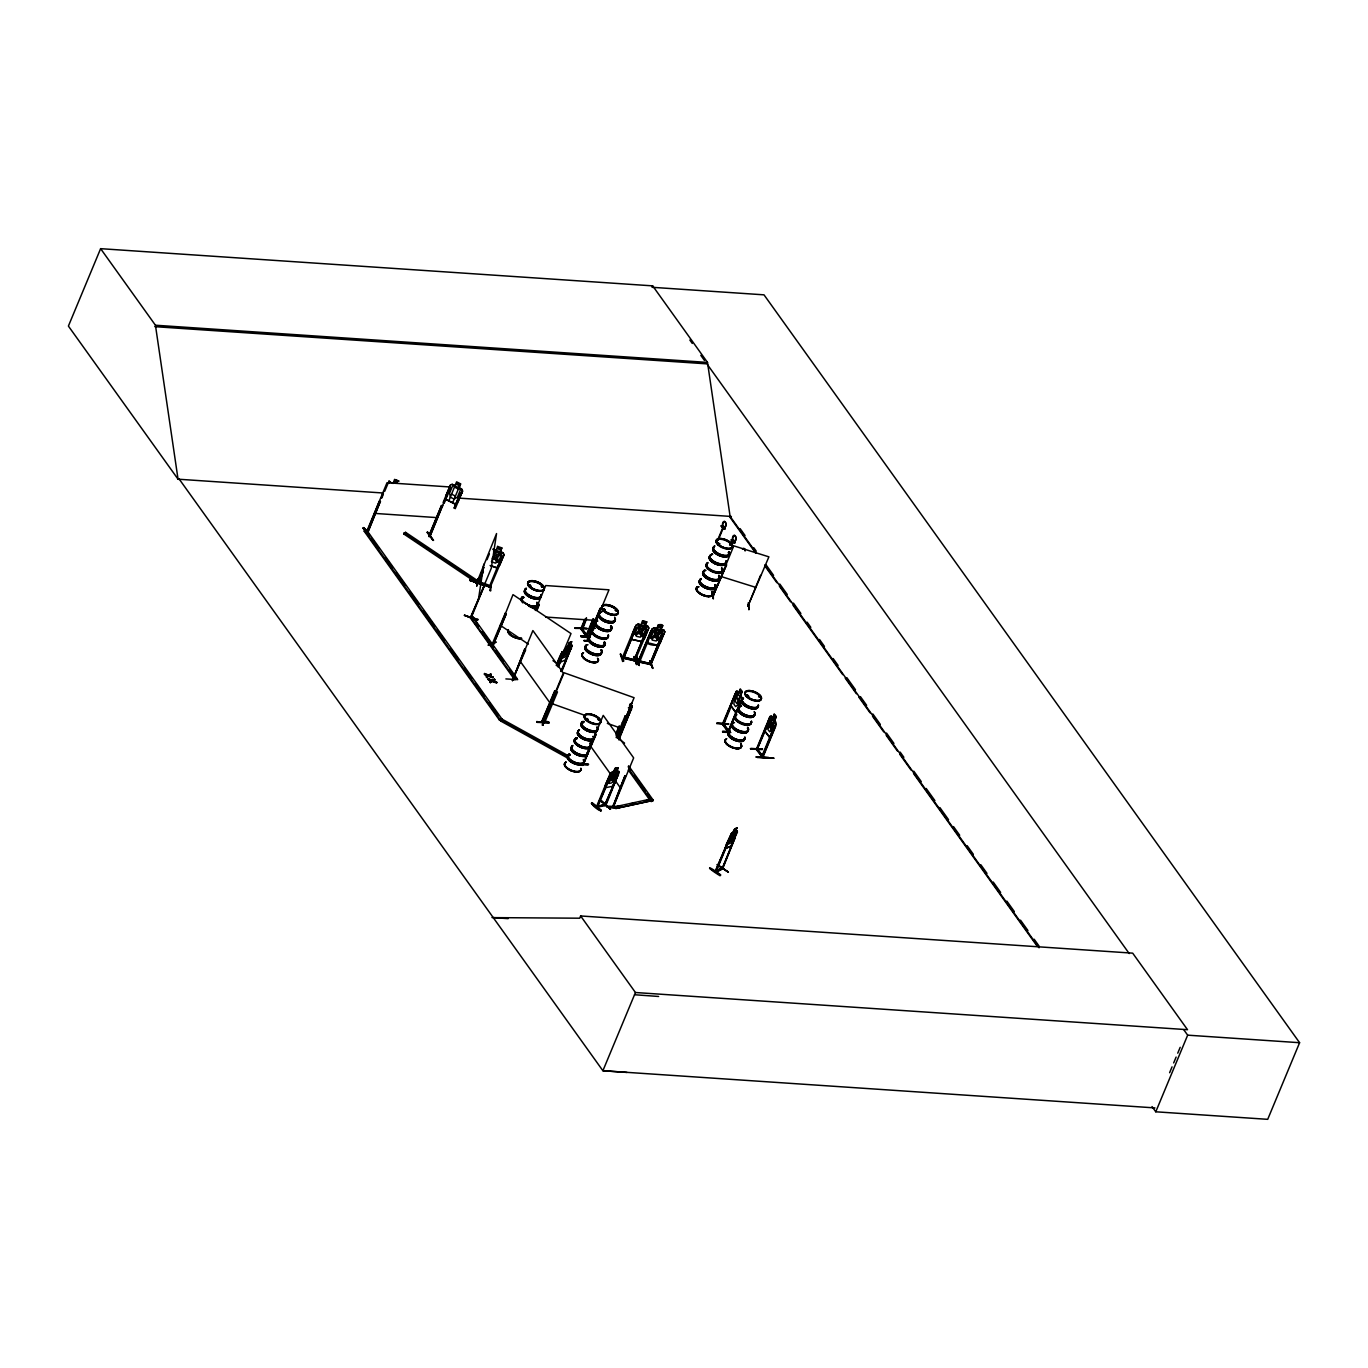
<?xml version="1.0" encoding="UTF-8"?>
<svg xmlns="http://www.w3.org/2000/svg" width="1368" height="1368" viewBox="0 0 1368 1368"><rect width="100%" height="100%" fill="white"/><g stroke="black" fill="none" stroke-linecap="round" stroke-linejoin="round"><path stroke-width="1.5" d="M562.983 655.426L562.949 657.905L565.223 656.896L567.686 653.34L570.627 646.294L569.926 645.576M728.426 841.542L728.392 844.022L730.666 843.013L736.069 832.428L735.368 831.71M524.714 649.167L512.47 680.58L524.714 649.167L525.654 649.903L512.555 679.93M555.169 691.678L542.395 722.372L541.779 721.534L554.639 690.943L555.579 691.695L554.639 690.943M542.344 720.56C544.207 721.5 542.344 720.32 541.882 721.671L555.049 690.977M589.728 747.783L582.802 765.396L583.298 763.618M613.086 805.307C611.068 808.967 614.146 803.956 613.086 805.923M723.535 723.928L722.851 723.073L723.997 723.877M728.067 730.238L728.665 732.085L728.631 730.341M593.626 619.413L586.444 636.65L580.75 628.835L584.854 619.259M582.358 628.545L581.229 627.655L581.195 629.468M586.581 618.097C582.99 630.494 578.066 635.727 585.265 619.294M586.393 634.889L587.436 635.624L582.187 628.87M586.53 636.052L594.037 619.43M646.534 621.995L644.995 625.843L646.585 627.57L643.661 634.598L640.275 637.163L636.325 636.291L635.453 632.803L638.377 625.774L641.028 624.971L642.481 620.969L646.722 621.893L645.183 625.757L647.902 626.27L648.877 628.015L644.653 638.138L641.643 641.575L631.674 639.386L631.896 635.265L636.103 625.159L638.018 624.099L640.942 624.817M631.828 639.284L632.05 635.282M647.594 643.182L647.816 639.061L652.143 629.041L653.938 627.912L656.845 628.613L658.401 624.766C668.542 623.38 656.23 630.682 663.822 630.067L664.78 631.811L660.573 641.934L657.563 645.371C634.359 638.087 658.333 650.929 660.573 641.934M458.4 501.184L455.39 504.279L445.848 499.474L446.207 495.028L450.534 485.041M446.344 495.079L446.002 499.388L455.39 504.057M601.441 800.827L610.402 809.206L601.39 800.776M610.402 809.206L601.27 801.255L610.538 809.035M477.825 619.345L464.419 615.326L477.517 620.303L477.825 619.328M481.262 584.581L469.788 580.1L483.109 584.512M515.018 678.733L514.607 679.691L517.326 678.887L515.018 678.733L470.763 617.566L491.283 568.233L496.55 533.554L476.406 583.64L475.996 582.819M513.376 677.964L470.284 617.789L484.067 586.427L471.43 617.19M476.56 583.555L476.32 582.289M471.789 615.891L471.892 616.062M543.096 724.732L542.224 725.091L543.848 718.816M544.036 718.166L542.942 725.348L543.78 718.679M543.848 721.09C546.071 723.108 544.344 721.398 545.182 721.911M625.142 715.909L626.305 716.541L625.142 715.909L616.13 737.557M614.95 782.393L612.454 786.326L605.255 787.746L605.768 784.086M605.374 787.609L605.665 784.12L611.513 772.458C613.428 770.047 621.089 772.646 618.558 771.176L616.506 771.689L617.977 767.824M757.188 757.496C807.223 759.958 726.169 755.478 768.559 757.513M477.62 579.314L476.782 585.966L477.774 579.468M476.782 585.966L477.962 578.818M489.299 585.966C458.844 576.236 496.994 585.76 489.197 587.111L501.868 556.16L503.014 556.81L501.868 556.16M478.441 583.315L479.193 582.221M478.526 598.876L483.793 564.197M489.915 590.634L491.163 583.503L490.65 590.908L490.24 590.087M496.037 550.227L493.113 549.115M497.61 546.448L501.936 547.918L500.346 551.766L503.133 552.757L504.108 554.621L490.103 587.471L490.89 586.154M537.025 721.398C535.281 723.501 546.584 719.927 548.876 722.201M548.688 722.749L537.077 722.372M607.187 806.744C619.636 810.249 626.527 806.368 607.358 806.214L607.409 807.291M722.834 732.154L730.717 732.598M580.904 636.376L588.804 636.77M581.075 635.761L588.975 636.342L581.058 635.71L581.109 636.787L589.027 637.3M601.8 649.8L602.005 650.091M748.501 602.758L748.894 609.803L748.381 602.809M717.362 864.473L728.34 872.134L717.465 864.832M492.583 642.823L494.053 643.507L493.027 642.789M381.313 498.072L383.228 492.907L382.168 497.747M382.202 496.618L382.954 493.369M388.991 481.143L390.119 481.793L388.991 481.143L384.63 491.437M775.947 724.373L769.551 737.386L764.798 731.23L769.945 716.558L771.278 716.045L775.913 722.253L776.152 724.407L762.438 757.359L762.215 755.358M769.688 737.198L765.02 731.179L765.738 726.664M559.922 662.351L560.624 659.068M731.076 706.025L732.068 701.476L730.922 706.025L735.471 712.181L737.677 709.325L735.471 712.181M737.489 831.898L730.974 846.091L725.262 848.622L725.946 845.099L731.487 833.317L737.284 830.889L722.133 869.227M398.875 481.023L394.582 479.416L393.095 483.434L390.085 482.1L388.153 482.938M464.453 615.292L477.535 620.217L464.487 615.224M722.868 527.552L717.02 541.523M722.321 868.099L723.193 867.791L721.996 867.705M756.162 552.757L730.102 516.386L707.495 362.417L652.673 285.861L100.616 248.668L68.4 326.08L178.131 479.296L179.413 479.381M626.989 1072.444L602.895 1070.734L179.345 479.279L178.045 479.193L155.439 325.225L100.616 248.668M363.785 527.518C375.413 546.653 366.692 526.988 363.016 528.031M364.623 530.322L499.748 719.004L502.056 719.158L499.354 719.961L364.23 531.28L364.623 530.322L366.932 530.476L502.056 719.158L568.968 756.145M366.385 531.998L366.932 530.476M366.504 531.998L387.024 482.733L450.294 486.991L429.911 536.273L428.714 536.205L441.471 505.544L442.548 505.613L429.928 536.615C431.604 533.007 426.936 537.025 429.894 536.581M367.359 531.246L379.261 501.355L380.338 501.423L367.889 532.391L368.368 531.246L367.034 530.801M367.684 532.374L380.338 501.423M474.508 581.434L403.765 533.947L404.176 532.99L405.612 532.34L478.116 581.024L476.68 581.674L404.176 532.99M405.612 532.34L403.765 533.947M427.124 532.426L433.553 540.446L427.791 532.391M441.471 505.544L428.8 536.461L430.356 535.452M443.112 502.569L450.414 484.922L452.261 484.221L455.116 485.811L452.517 486.102L449.593 493.147L450.363 497.183L454.159 499.098L457.442 497.114L460.366 490.069L458.861 487.777M444.224 503.133L450.773 487.641L449.491 487.247L450.773 487.641M448.789 500.944L456.604 481.844L460.674 483.896L459.101 487.675M432.904 540.394L427.449 531.844M452.586 502.86L460.486 483.964M454.108 508.144L460.486 492.822L461.751 493.215L460.486 492.822M454.261 507.973L460.64 492.651M458.212 501.15L462.555 491.112L461.734 489.009L458.913 487.658M455.219 508.708L462.606 491.061M469.72 580.511L483.126 584.495M483.81 567.327L477.517 582.99L483.776 567.549M487.008 559.666L489.385 553.92M478.578 583.298L483.4 571.585M497.627 546.379L496.139 550.398L493.455 550.894M471.738 616.54L471.276 617.652M470.797 616.831L472.986 616.985L478.749 626.527M501.731 547.987L500.158 551.834L501.782 553.852L498.858 560.897L495.438 563.154L491.42 561.718M488.923 586.992L489.436 585.641M504.108 554.553L499.884 564.762L496.841 567.976L490.12 565.497M488.769 644.892L495.404 641.763M492.241 644.037L505.254 613.257L506.228 613.907L493.335 644.738L492.121 643.969L495.934 642.208L488.051 645.097M557.511 665.977L571.003 633.572L513 594.635L493.027 644.636L493.694 643.558M493.232 644.67L506.228 613.907M484.546 673.535L487.966 675.98L484.699 674.766L484.546 673.535L488.632 675.074L490.838 673.996L491.026 675.262L489.282 676.117L493.181 677.263L489.282 676.117M493.181 677.263L489.146 675.741L486.649 677.485L486.461 676.202L488.222 675.347M486.649 677.485L489.146 675.741M484.272 674.168L488.632 675.074M488.239 678.699L491.659 681.161L488.41 679.947L488.239 678.699L492.326 680.255L494.532 679.161L494.72 680.443L492.993 681.281L496.875 682.444L492.993 681.281M488.359 675.724L490.838 673.996M652.673 285.861L652.074 287.297L764.011 294.838L1299.6 1042.707L1267.708 1119.332L1155.772 1111.791L1152.044 1106.575M496.875 682.444L492.856 680.905L490.342 682.649L490.154 681.384L491.933 680.512M490.342 682.649L492.856 680.905M487.983 679.349L492.326 680.255M492.07 680.888L494.532 679.161M535.367 610.453L545.729 585.555L608.999 589.813L588.616 639.095M535.709 610.35C537.402 602.399 541.215 602.638 536.786 610.419M536.581 610.145L539.043 604.246M499.354 719.961L499.748 719.004M567.515 757.975L500.602 720.987L502.056 719.158M505.869 678.921L517.737 679.622M556.28 665.429C563.188 645.781 566.198 648.603 557.255 666.096M556.537 665.31L562.265 651.544M558.298 664.66L564.813 649.013L567.617 646.5L569.191 642.738C574.526 639.779 568.045 646.243 572.046 645.764L561.29 671.568M557.87 666.832L564.249 651.51M558.965 664.369L564.539 650.963M558.554 666.541L565.907 648.381L567.737 646.585M587.163 628.51L575.347 627.741M570.046 645.662L571.636 641.643M560.914 671.312L571.14 648.039L561.957 671.278M567.72 655.802L565.531 659.957L572.046 645.764M580.801 628.767L581.263 627.638M541.882 721.671L542.822 722.338L563.325 673.073L532.887 630.562L512.487 680.529M586.171 618.062L581.845 629.673M543.387 721.227L542.822 722.27M543.558 722.287L556.314 691.37L557.46 692.02L544.567 722.68L543.421 722.253L564.061 672.748L634.085 697.697L617.293 738.207M548.859 722.15L548.91 723.227M600.193 608.367L587.505 639.284L600.193 608.367L601.253 608.435L588.821 639.403L585.829 635.248L588.462 637.847M586.342 634.718L585.88 636L593.114 618.695M588.069 641.267L584.068 640.805M586.41 635.983L593.524 618.712M586.975 635.607L586.393 636.667M620.781 654.041L623.637 661.018L622.645 661.496L620.303 653.938L623.603 661.018M636.171 627.416L623.569 658.401L636.171 627.416L634.991 627.16L622.183 658.042L622.936 657.016L634.017 659.769L622.833 656.691M623.483 658.333L624.013 656.982M582.648 763.908L588.616 764.284L582.238 764.695L582.751 763.498M585.213 757.598L588.496 749.715M595.576 734.684L582.871 765.413L595.986 734.719L595.046 733.966L595.986 734.719M633.863 656.999L637.026 664.66L634.598 657.085M636.308 664.489L634.188 656.435M636.137 625.244L638.052 624.184L647.936 626.356L648.706 628.032L634.889 660.898L635.59 659.769L633.846 660.659L646.5 629.69L647.748 630.203L646.5 629.69M646.585 629.947L633.965 660.659M622.645 656.931L622.098 657.786L634.906 660.59L635.59 659.769M637.095 657.324L639.249 665.275M650.911 630.973L652.16 631.486L650.911 630.973L638.018 661.582L650.792 664.318M653.972 628.134L652.023 628.955L638.104 661.838L638.856 660.829L649.937 663.566L639.865 661.018M639.454 661.907L639.916 660.778M638.565 660.727L640.002 661.035L639.54 662.163L652.074 631.229M639.284 665.464L636.12 657.803L639.284 665.464L637.078 657.324M615.908 733.693L619.088 726.032M616.284 733.932L619.482 726.271M616.096 735.522L619.294 727.861M662.642 625.706L660.898 629.639L662.505 631.366L659.581 638.411L656.195 640.959L652.228 640.087L651.373 636.599L654.297 629.571L656.948 628.784L658.418 624.851L662.659 625.774M649.783 660.795L652.929 668.456L650.501 660.898M618.695 738.036L631.264 708.966L618.883 739.934M592.036 802.64C589.693 803.803 600.603 812.524 601.321 810.42L591.968 802.708L601.304 810.437M627.878 716.746L631.931 705.803M662.488 633.743L649.766 664.455L662.403 633.487L663.668 634L662.403 633.487M619.088 738.275L632.273 706.692M663.583 633.743L650.775 664.66L664.78 631.811M605.426 804.572L606.4 804.333L596.362 807.017L609.957 774.031L611.616 772.544M597.337 806.231L596.585 807.308L605.836 805.513L618.268 774.562L604.571 805.393L619.071 772.185L605.135 805.666M596.824 807.308L610.282 776.477L609.444 776.631M597.064 806.829L609.957 776.203M597.645 807.137L611.496 773.724L613.548 772.168L615.07 768.286L618.233 767.773L615.121 768.389L613.651 772.253L611.599 772.663M618.131 767.687L614.489 779.589L611.701 782.906L608.828 783.471L608.555 780.769M724.801 528.476C718.217 521.67 729.537 530.664 723.125 528.869L721.534 525.74M718.285 540.001L723.364 527.74M723.125 528.869L721.364 525.722L723.279 525.996L721.175 526.201M624.971 775.759L612.727 807.12L624.971 775.759L625.484 776.477M625.381 775.776L613.206 807.24L633.658 757.889L603.22 715.379L590.463 746.022L611.154 774.921M614.01 807L649.971 799.186L651.749 800.69L615.805 808.505L614.01 807L620.285 805.786M615.805 808.505L651.749 800.69M735.214 542.617L733.231 542.497L731.299 539.83L733.265 539.95L735.214 542.617L733.111 542.805L731.521 539.676L733.402 542.497M733.265 539.95L731.162 540.155M760.557 575.295L747.869 606.263L768.901 556.844L733.778 545.866L713.292 595.439L713.822 594.362M713.292 595.439L726.63 564.676L713.344 595.131M580.63 915.961L635.453 992.518L1187.51 1029.694L1132.687 953.154L580.63 915.961L579.707 918.202L493.249 917.62M712.831 591.609L713.292 598.688L713.378 591.147M645.388 800.947L649.971 799.186M628.562 765.772L653.117 800.041L652.707 800.998L650.399 800.844L650.809 799.887L628.716 769.038M748.912 605.015L747.869 606.229M731.384 705.837L723.484 725.074L722.372 724.185L736.275 691.37C743.423 691.609 743.046 704.982 737.489 709.205M728.665 732.085L722.903 724.27L736.309 691.507M735.762 694.328L735.249 693.61L723.073 725.057L722.954 723.21M722.817 732.222L722.766 731.145L728.699 731.624M740.327 695.269L742.14 691.473L737.814 704.879L735.625 706.589L733.881 704.144L734.188 699.817L737.13 692.789L738.583 692.841L740.276 688.856L742.14 691.473M740.789 700.724L728.152 731.452M735.214 714.13L728.204 732.136L741.815 699.151L741.576 697.013M728.563 732.085L734.941 716.764M736.531 712.933L741.319 701.442L740.379 700.69M635.453 992.518L602.895 1070.734L1154.951 1107.909M750.331 748.638L762.54 748.98L750.878 748.467M757.821 749.151L756.726 748.245L756.265 749.527L769.945 716.558M768.44 723.381L756.829 750.194L769.483 718.816L756.726 749.459L762.882 757.359L775.536 726.647L774.579 725.912L761.702 756.555L762.797 757.274M756.692 750.091L756.795 748.416M775.998 716.729L771.997 730.102L769.722 731.812L767.841 729.366L768.081 725.023L771.005 717.995L772.544 718.046L774.22 714.062L776.255 716.695L774.681 720.457M762.335 756.658L771.791 733.59M722.509 867.483C723.039 870.304 711.343 873.639 716.182 870.407M714.985 871.792L731.487 833.317M728.101 841.474L715.259 872.151L731.35 834.514L734.753 828.94L737.061 827.777L735.505 831.539M728.768 841.166L716.045 871.929L714.934 871.741M734.753 828.94L733.18 832.702M715.481 872.117L722.612 868.885L734.992 837.986L721.859 869.227M1169.606 1072.717L1172.051 1066.852M1173.676 1062.936L1176.121 1057.071M1177.745 1053.172L1180.191 1047.307M1155.772 1111.791L1187.663 1035.166L1183.936 1029.967M529.211 585.299L530.374 585.35M530.716 586.393L529.416 585.966L530.391 585.418M542.309 586.855L541.249 586.513L542.292 587.214M541.523 586.718L542.651 587.111L542.292 586.188M604.93 610.333L603.151 609.837L603.938 609.068M604.229 610.316L605.015 609.598M615.395 610.35L616.472 611.137M616.387 610.795L615.326 610.367M586.718 719.842L585.88 718.422L587.949 719.277M586.94 719.671C588.018 718.576 588.753 720.235 586.359 719.294M597.953 719.568L598.774 719.961M598.859 720.115L598.688 720.235M719.807 543.951L717.345 543.558L718.816 543.062M730.409 544.481L730.238 544.977M730.102 544.703L730.974 544.96L729.76 544.686M746.176 695.611L747.441 695.064M747.851 695.389L746.586 695.44L748.262 696.466M746.312 695.508L748.706 696.346M748.484 696.586L748.587 695.97M758.966 696.654L759.821 697.013M759.257 696.774L758.59 696.74M622.406 722.868L625.826 720.919L627.946 716.712M733.163 841.918L730.974 846.091L725.262 848.622M709.616 868.304L720.782 875.041C706.658 864.114 705.392 866.85 720.132 875.794M614.762 782.308L612.454 786.326M625.689 717.978L630.391 706.658M591.284 803.341L601.031 810.985L591.694 803.221M769.568 737.198L771.945 734.548M363.529 528.031L369.377 536.119M575.073 628.374L587.214 628.528M586.667 628.681L574.765 627.929M641.575 641.336L644.499 638.001M716.712 723.621L728.528 724.373M750.639 748.963L762.267 749.613M499.765 564.608L496.806 567.737L490.873 565.634M722.201 868.423L715.327 870.698L716.473 870.698M722.048 867.739L722.697 867.449M488.564 645.337L495.917 642.002M500.602 720.987L501.663 720.115M491.779 560.145L495.524 557.409C494.891 563.65 500.431 564.505 496.721 556.913C504.536 553.749 500.295 550.928 496.139 555.699C496.669 549.389 491.557 550.004 494.942 556.263L491.967 558.349M529.519 585.624L530.852 585.914M530.921 586.427L530.408 586.444M603.1 609.307L604.28 609.034M605.22 609.701L604.058 609.188M719.739 543.9L718.696 543.831M729.623 544.276L730.358 544.823M585.966 718.764L587.265 718.491M598.397 719.38L599.184 720.337M634.957 660.864L622.474 658.145M638.736 660.487L639.643 660.676M650.364 663.377L651.288 663.275M630.049 704.127L632.084 702.964M630.032 704.469L631.332 703.733L629.502 705.734M628.357 707.82L632.016 705.649L632.187 706.777M622.474 722.731L625.826 720.833M631.657 709.205L630.648 709.308M477.295 582.597L490.428 587.282L477.535 582.956M486.187 676.852L487.966 675.98M489.556 675.467L491.283 674.629M489.898 682.016L491.659 681.161M493.249 680.648L494.994 679.811M596.722 805.855L597.765 805.718M762.78 756.128L762.745 755.478M736.189 691.49L737.403 691.011M476.269 582.631L477.723 581.981L414.059 539.231M569.31 642.806L571.756 641.729M566.027 647.303L571.841 644.773L571.944 645.85M571.516 648.295L570.473 648.329M565.531 659.855L559.82 662.505L560.538 659.12M734.787 829.025L737.061 828.016M735.368 838.242L734.325 838.293M721.825 868.167L715.738 871.023M388.136 483.007L390.085 482.1M769.996 716.695L771.244 716.216M718.234 542.976L718.149 544.036M746.996 695.594L747.783 695.423M748.467 696.415L746.706 696.209M543.421 721.979L544.738 722.441M748.211 605.084L748.45 606.144M618.592 774.818L617.43 774.716M605.785 804.025L605.032 804.264M604.895 804.589L597.953 806.299M605.22 804.863L597.046 806.179M604.673 805.273L605.374 805.171M630.751 803.768L634.923 802.965M368.146 531.263L367.325 531.212M588.599 639.386L587.624 639.284M730.067 544.413L730.957 544.652M530.083 585.128L530.356 586.051M615.532 610.265L616.335 610.487M776.255 716.695L774.117 714.284M775.536 726.647L774.579 725.912M762.489 755.7L757.274 749.459M756.829 757.137L768.577 757.65M725.211 528.664L723.245 528.544L721.312 525.876M379.466 501.629L380.526 501.697M441.676 505.835L442.736 505.904M538.171 604.451L539.249 604.519M600.381 608.64L601.458 608.709M585.829 635.248L588.804 638.48M588.24 638.223L589.095 638.309M728.306 730.478L723.398 724.253M722.492 731.777L730.495 732.308M536.752 722.048L548.705 722.817M582.118 764.096L588.377 764.712L582.392 764.353M607.084 806.846L617.053 807.496M607.409 807.171L619.02 807.633M155.439 325.225L707.495 362.417M154.84 326.661L706.897 363.854L1129.216 953.564M178.045 479.193L383.485 493.027M457.904 498.037L731.401 516.471M374.251 513.376L437.538 517.651M364.23 531.28L366.538 531.434M545.627 617.053L596.243 620.456M586.615 635.077L581.776 628.852M580.784 636.342L588.804 636.907M650.809 799.887L653.117 800.041M491.967 917.535L508.144 918.629M1187.663 1035.166L1299.6 1042.707M634.53 994.741L658.624 996.468M634.324 659.205L635.368 659.479M747.27 695.457L748.142 695.56M642.515 621.055L646.722 621.893M653.955 627.98L663.839 630.152M636.24 627.69L634.991 627.16M631.674 639.386L641.643 641.575M650.911 664.643L638.377 661.941M543.968 720.833L545.199 721.329M530.51 586.701L529.159 585.607M721.021 576.509L756.145 587.488M469.771 580.152L482.921 584.94M544.173 720.885L545.08 721.21M493.13 549.252L503.031 552.86M551.304 703.409L585.316 715.515M607.324 723.364L621.329 728.34M597.149 806.829L596.26 807.034M394.668 479.604L398.669 481.16M488.872 676.373L492.907 677.912M492.583 681.555L496.618 683.077M604.263 610.367L603.168 609.376M723.809 724.288L729.024 730.888M452.227 484.443L461.563 489.146L462.401 491.095M454.552 487.128L458.331 489.043M451.611 494.173L455.407 496.088M500.996 720.03L567.908 757.017M427.312 532.357L433.058 540.24M586.017 635.162L589.488 639.95M632.084 702.724L630.528 706.504M618.233 738.549L624.56 743.098M504.997 613.36L505.989 614.027M562.009 651.647L563 652.314M500.243 625.279L528.373 644.157M552.98 660.676L558.247 664.215M717.174 864.901L728.357 872.203M589.078 637.967L587.299 639.01L589.283 638.24M649.937 660.727L652.382 668.217M603.852 610.128L603.562 609.222M649.561 800.143L651.356 801.648M614.42 806.043L616.216 807.548M762.78 756.196L757.684 749.476M581.451 628.955L586.872 636.667M762.369 757.274L756.333 749.527M728.152 732.051L722.475 724.322M362.947 528.082L367.564 534.478M689.848 340.034L692.276 343.436M700.809 355.338L704.469 360.451M740.088 528.595L745.047 535.521M753.734 547.662L756.213 551.116M766.131 564.984L773.587 575.381M779.794 584.033L787.233 594.43M793.44 603.1L800.879 613.497M807.086 622.149L810.814 627.348M819.5 639.472L824.459 646.414M833.146 658.538L838.105 665.464M846.792 677.605L855.479 689.729M860.438 696.654L866.645 705.324M872.852 713.976L880.291 724.373M886.498 733.043L893.937 743.44M900.144 752.092L903.872 757.291M913.79 771.159L921.228 781.556M926.204 788.481L934.891 800.605M939.85 807.53L948.537 819.671M953.496 826.597L959.703 835.267M967.142 845.663L973.349 854.316M980.788 864.713L986.995 873.382M993.202 882.035L1000.641 892.432M1006.848 901.102L1014.286 911.498M1020.494 920.151L1027.949 930.548M1034.14 939.217L1039.116 946.143M764.849 564.899L1039.047 947.785M729.674 516.796L755.769 553.219M765.704 567.104L776.887 582.717M779.367 586.171L790.55 601.783M793.03 605.255L842.722 674.646M845.202 678.118L856.385 693.73M858.865 697.201L870.048 712.813M872.528 716.285L883.711 731.897M886.207 735.368L897.374 750.981M899.87 754.435L911.037 770.047M913.533 773.519L1036.516 945.254M734.633 694.91L740.276 702.759M731.179 705.974L735.488 711.993M628.168 766.73L630.614 770.15M634.307 775.297L645.354 790.721M647.799 794.141L652.707 800.998M628.305 769.996L650.399 800.844M614.813 780.034L620.901 788.532M520.131 661.206L550.569 703.716M472.986 616.985L517.326 678.887M482.442 631.691L493.523 647.167M495.986 650.604L503.373 660.932M509.529 669.516L515.685 678.118M371.498 538.359L378.936 548.739M385.126 557.392L392.565 567.788M396.275 572.987L404.962 585.094M409.921 592.019L418.591 604.143M423.55 611.068L434.716 626.647M437.196 630.101L444.634 640.481M450.824 649.15L458.263 659.53M464.47 668.183L471.909 678.579M475.619 683.761L484.306 695.885M489.265 702.81L497.935 714.917M663.702 630.186L664.626 631.828M737.078 830.94L737.266 831.898M713.19 593.336L713.292 598.688M751.63 721.996A8.704 3.984 22.6 0 1 740.772 722.236A8.704 3.984 22.6 0 1 736.719 714.558M754.606 713.805A8.858 4.07 22.6 0 1 744.722 715.703A8.858 4.07 22.6 0 1 739.541 707.393M754.777 713.361A8.858 4.07 22.6 0 1 744.893 715.276A8.858 4.07 22.6 0 1 739.729 706.965M758.129 705.341A8.858 4.07 22.6 0 1 748.228 707.239A8.858 4.07 22.6 0 1 743.063 698.945M758.299 704.913A8.858 4.07 22.6 0 1 748.416 706.811A8.858 4.07 22.6 0 1 743.234 698.501M736.446 715.105A8.755 4.019 22.6 0 0 741.559 723.313A8.755 4.019 22.6 0 0 751.323 721.432A8.704 3.984 22.6 0 1 741.559 723.279A8.704 3.984 22.6 0 1 736.48 715.105M751.459 721.073A8.755 4.019 22.6 0 1 741.695 722.954A8.755 4.019 22.6 0 1 736.582 714.746M740.806 743.696A8.704 3.984 22.6 0 1 732.821 747.236A8.704 3.984 22.6 0 1 726.682 738.652M751.203 721.706A8.755 4.019 22.6 0 1 741.439 723.569A8.755 4.019 22.6 0 1 736.326 715.361M747.407 728.169A8.858 4.07 22.6 0 1 744.158 732.718A8.858 4.07 22.6 0 1 733.145 728.033A8.858 4.07 22.6 0 1 734.479 722.663M744.568 737.899A8.858 4.07 22.6 0 1 734.684 739.797A8.858 4.07 22.6 0 1 729.503 731.504M744.756 737.472A8.858 4.07 22.6 0 1 734.855 739.37A8.858 4.07 22.6 0 1 729.691 731.059M747.595 727.725A8.858 4.07 22.6 0 1 739.455 731.333A8.858 4.07 22.6 0 1 733.214 722.612M740.772 743.901A8.755 4.019 22.6 0 1 732.735 747.475A8.755 4.019 22.6 0 1 726.562 738.84M740.618 744.175A8.721 4.001 22.6 0 1 733.693 748.074A8.755 4.019 22.6 0 1 725.467 739.814A8.721 4.001 22.6 0 0 733.693 748.074A8.755 4.019 22.6 0 0 740.652 744.192A8.704 3.984 22.6 0 1 733.693 748.074A8.704 3.984 22.6 0 1 725.519 739.831M750.981 722.133A8.704 3.984 22.6 0 1 742.328 724.424A8.704 3.984 22.6 0 1 735.214 716.524M590.224 742.927A8.721 4.001 22.6 0 1 582.221 746.466A8.721 4.001 22.6 0 1 576.082 737.882M577.313 737.968A8.721 4.001 22.6 0 0 575.996 743.269A8.721 4.001 22.6 0 0 586.838 747.869A8.738 4.001 22.6 0 0 590.001 743.491A8.721 4.001 22.6 0 1 586.838 747.869A8.738 4.001 22.6 0 1 575.945 743.371A8.738 4.001 22.6 0 1 577.262 738.053M596.824 727.383A8.858 4.07 22.6 0 1 593.575 731.948A8.858 4.07 22.6 0 1 582.563 727.246A8.858 4.07 22.6 0 1 583.897 721.876M596.995 726.938A8.858 4.07 22.6 0 1 593.746 731.504A8.858 4.07 22.6 0 1 582.734 726.818A8.858 4.07 22.6 0 1 584.068 721.432M593.986 737.13A8.858 4.07 22.6 0 1 584.102 739.028A8.858 4.07 22.6 0 1 578.921 730.717M594.157 736.685A8.858 4.07 22.6 0 1 584.273 738.583A8.858 4.07 22.6 0 1 579.109 730.273M579.416 729.862A8.721 4.001 22.6 0 0 584.512 738.036A8.738 4.001 22.6 0 0 594.259 736.172A8.721 4.001 22.6 0 1 584.512 738.036A8.738 4.001 22.6 0 1 579.399 729.845M590.172 743.132A8.755 4.019 22.6 0 1 582.135 746.689A8.755 4.019 22.6 0 1 575.962 738.07M583.264 759.941A8.858 4.07 22.6 0 1 580.015 764.49A8.858 4.07 22.6 0 1 569.002 759.804A8.858 4.07 22.6 0 1 570.336 754.435M580.87 768.286A8.721 4.001 22.6 0 1 571.14 770.167A8.721 4.001 22.6 0 1 566.044 761.976M590.583 745.03A8.755 4.019 22.6 0 1 579.775 746.432A8.755 4.019 22.6 0 1 577.125 738.327M583.452 759.496A8.858 4.07 22.6 0 1 575.312 763.105A8.858 4.07 22.6 0 1 569.071 754.384M587.471 752.776A8.858 4.07 22.6 0 1 577.587 754.674A8.858 4.07 22.6 0 1 572.405 746.364M587.641 752.332A8.858 4.07 22.6 0 1 577.758 754.23A8.858 4.07 22.6 0 1 572.594 745.919M580.819 768.491A8.755 4.019 22.6 0 1 571.054 770.355A8.755 4.019 22.6 0 1 565.942 762.147M610.795 626.544A8.858 4.07 22.6 0 1 603.75 630.511A8.858 4.07 22.6 0 1 595.422 622.115M596.414 621.431A8.858 4.07 22.6 0 1 597.85 621.038M608.384 634.906A8.721 4.001 22.6 0 1 599.714 637.18A8.721 4.001 22.6 0 1 592.601 629.28M593.558 628.596A8.721 4.001 22.6 0 1 594.995 628.22M608.332 635.094A8.755 4.019 22.6 0 1 597.542 636.496A8.755 4.019 22.6 0 1 594.892 628.374M615.241 618.421A8.721 4.001 22.6 0 1 606.571 620.713A8.721 4.001 22.6 0 1 599.458 612.796A8.738 4.001 22.6 0 0 607.649 621.055A8.738 4.001 22.6 0 0 614.591 617.156M611.137 628.305A8.721 4.001 22.6 0 1 602.467 630.58A8.721 4.001 22.6 0 1 595.354 622.679A8.738 4.001 22.6 0 0 603.544 630.939A8.738 4.001 22.6 0 0 610.487 627.023M610.966 626.116A8.858 4.07 22.6 0 1 602.843 629.725A8.858 4.07 22.6 0 1 596.585 620.986M596.893 620.576A8.721 4.001 22.6 0 0 603.049 629.16A8.738 4.001 22.6 0 0 611.068 625.621A8.721 4.001 22.6 0 1 603.049 629.16A8.738 4.001 22.6 0 1 596.893 620.559M614.984 619.379A8.858 4.07 22.6 0 1 605.101 621.277A8.858 4.07 22.6 0 1 599.919 612.967M615.173 618.934A8.858 4.07 22.6 0 1 605.289 620.85A8.858 4.07 22.6 0 1 600.107 612.539M608.213 635.351A8.738 4.001 22.6 0 1 598.466 637.231A8.721 4.001 22.6 0 1 593.353 629.092A8.738 4.001 22.6 0 0 598.466 637.231A8.721 4.001 22.6 0 0 608.179 635.402M607.99 637.3A8.721 4.001 22.6 0 1 597.098 637.539A8.721 4.001 22.6 0 1 593.045 629.844M598.346 659A8.721 4.001 22.6 0 1 588.616 660.864A8.721 4.001 22.6 0 1 583.538 652.69M608.076 635.727A8.755 4.019 22.6 0 1 598.312 637.608A8.755 4.019 22.6 0 1 593.199 629.4M600.945 650.21A8.858 4.07 22.6 0 1 597.679 654.776A8.858 4.07 22.6 0 1 586.667 650.091A8.858 4.07 22.6 0 1 588.001 644.704M601.441 651.938A8.858 4.07 22.6 0 1 591.54 653.836A8.858 4.07 22.6 0 1 586.376 645.525M604.28 642.191A8.858 4.07 22.6 0 1 596.14 645.799A8.858 4.07 22.6 0 1 589.899 637.061M604.451 641.763A8.858 4.07 22.6 0 1 596.328 645.371A8.858 4.07 22.6 0 1 590.07 636.633M586.855 644.653A8.738 4.001 22.6 0 0 593.028 653.271A8.738 4.001 22.6 0 0 601.048 649.714A8.721 4.001 22.6 0 1 594.088 653.613A8.721 4.001 22.6 0 1 585.897 645.354M598.295 659.205A8.755 4.019 22.6 0 1 588.531 661.086A8.755 4.019 22.6 0 1 583.418 652.878M742.465 549.184A3.112 1.676 -86.5 0 1 745.115 550.996M742.721 549.201A3.112 1.676 -86.5 0 1 745.269 550.244M722.663 568.814A8.704 3.984 22.6 0 1 712.95 570.695A8.704 3.984 22.6 0 1 707.872 562.522M725.946 561.308A8.858 4.07 22.6 0 1 715.019 562.727A8.858 4.07 22.6 0 1 712.335 554.519M714.712 546.02A8.738 4.001 22.6 0 0 719.807 554.211A8.738 4.001 22.6 0 0 729.554 552.347A8.721 4.001 22.6 0 1 719.807 554.211A8.721 4.001 22.6 0 1 714.729 546.02M725.775 561.752A8.858 4.07 22.6 0 1 715.874 563.65A8.858 4.07 22.6 0 1 710.71 555.34M728.614 552.005A8.858 4.07 22.6 0 1 720.474 555.613A8.858 4.07 22.6 0 1 714.233 546.875M728.785 551.561A8.858 4.07 22.6 0 1 720.662 555.169A8.858 4.07 22.6 0 1 714.404 546.448M707.683 563A8.704 3.984 22.6 0 0 713.822 571.567A8.704 3.984 22.6 0 0 721.808 568.028A8.755 4.019 22.6 0 1 713.822 571.585A8.704 3.984 22.6 0 1 707.649 563.052A8.755 4.019 22.6 0 0 713.822 571.585A8.704 3.984 22.6 0 0 721.774 568.079M721.483 568.78A8.704 3.984 22.6 0 1 713.497 572.337A8.704 3.984 22.6 0 1 707.359 563.753M721.706 568.387A8.755 4.019 22.6 0 1 713.668 571.944A8.755 4.019 22.6 0 1 707.495 563.325M718.576 576.099A8.858 4.07 22.6 0 1 715.327 580.665A8.858 4.07 22.6 0 1 704.315 575.979A8.858 4.07 22.6 0 1 705.649 570.593M718.764 575.671A8.858 4.07 22.6 0 1 715.498 580.237A8.858 4.07 22.6 0 1 704.486 575.535A8.858 4.07 22.6 0 1 705.82 570.165M700.57 579.998A8.721 4.001 22.6 0 0 706.726 588.599A8.738 4.001 22.6 0 0 714.746 585.042A8.721 4.001 22.6 0 1 706.726 588.599A8.738 4.001 22.6 0 1 700.57 579.998M715.054 584.563A8.858 4.07 22.6 0 1 706.931 588.172A8.858 4.07 22.6 0 1 700.673 579.433M715.909 585.418A8.858 4.07 22.6 0 1 706.025 587.317A8.858 4.07 22.6 0 1 700.861 579.006M711.941 591.831A8.755 4.019 22.6 0 1 703.904 595.405A8.755 4.019 22.6 0 1 697.731 586.769M536.769 602.621A8.858 4.07 22.6 0 1 528.629 606.229M522.952 602.929A8.858 4.07 22.6 0 1 523.824 597.115M536.94 602.176A8.858 4.07 22.6 0 1 528.817 605.785M523.123 602.484A8.858 4.07 22.6 0 1 522.559 597.064M540.959 595.439A8.858 4.07 22.6 0 1 531.075 597.337A8.858 4.07 22.6 0 1 525.893 589.027M541.147 595.012A8.858 4.07 22.6 0 1 531.263 596.91A8.858 4.07 22.6 0 1 526.082 588.599M521.618 638.223A8.721 4.001 22.6 0 1 512.572 635.932A8.721 4.001 22.6 0 1 508.092 630.391M521.567 638.428A8.755 4.019 22.6 0 1 511.564 635.556A8.755 4.019 22.6 0 1 508.434 629.622M770.611 730.597L771.244 731.589L771.757 725.399L774.835 722.714L774.083 721.945L771.672 723.946L771.449 718.337L770.919 724.288L767.773 726.887L768.406 727.879L771.005 725.673L770.611 730.597M566.284 648.706L566.13 651.989L562.658 657.17L566.284 652.587L566.865 655.306L567.156 651.527L570.473 646.534L567.019 650.877L567.173 648.022L566.284 648.706M731.726 834.839L731.572 838.122L728.186 843.321L731.726 838.704L732.308 841.44L732.598 837.644L735.899 832.667L732.461 837.011L732.564 834.121L734.838 832.958L731.914 840.003L729.64 841.012L732.564 833.967L731.726 834.839M635.145 634.393L636.513 634.82L640.327 631.691C639.386 637.984 645.474 637.009 641.524 631.076C649.561 627.006 644.653 625.039 640.959 629.981C641.506 623.928 636.462 625.142 639.779 630.665L635.145 634.393M651.048 638.189L652.433 638.617L656.247 635.487C655.306 641.78 661.377 640.822 657.427 634.872C665.481 630.802 660.573 628.835 656.879 633.794C657.769 627.758 651.92 628.835 655.682 634.461L651.048 638.189M613.685 781.145L612.59 781.692L612.436 778.392L608.298 782.428L612.163 777.708L612.026 773.758L613.001 773.587L613.189 776.699L617.156 772.732L613.445 777.417L613.685 781.145M395.113 480.561L394.582 481.81L397.165 482.784L397.695 481.519L395.113 480.561M457.049 483.075L456.536 484.323L458.964 485.554L459.494 484.306L457.049 483.075M495.609 551.663L492.685 558.691L496.704 560.128L499.628 553.099L495.609 551.663M498.157 547.525L497.627 548.773L500.226 549.697L500.739 548.431L498.157 547.525M567.139 647.851L564.197 654.879L566.472 653.87L569.396 646.842L567.139 647.851M569.362 643.268L568.849 644.533L570.832 642.618L569.362 643.268M640.515 626.236L637.574 633.264L641.541 634.136L644.465 627.108L640.515 626.236M643.046 621.995L642.515 623.244L645.063 623.808L645.593 622.543L643.046 621.995M656.418 630.032L653.494 637.078L657.444 637.933L660.385 630.904L656.418 630.032M658.949 625.792L658.436 627.04L660.983 627.604L661.496 626.356L658.949 625.792M613.018 773.416L610.094 780.461L612.949 779.897L615.891 772.852L613.018 773.416M615.361 768.919L614.848 770.184L617.207 768.559L615.361 768.919M732.838 539.761L734.719 542.583L732.838 539.761M716.986 723.159L728.802 723.911L716.935 723.142M738.053 694.089L735.129 701.134L736.873 703.579L739.814 696.534L738.053 694.089M740.208 690.122L740.806 692.96L740.208 690.122M772.014 719.311L769.09 726.34L770.988 728.785L773.912 721.757L772.014 719.311M774.185 715.344L774.886 718.166L774.185 715.344M734.804 829.384L734.291 830.65L736.275 828.734L734.804 829.384M589.796 640.908L583.862 640.515L589.745 640.925M747.065 696.346A8.704 3.984 22.6 0 0 760.984 699.39A8.704 3.984 22.6 0 0 751.75 690.891A8.755 4.019 22.6 0 0 747.031 696.363A8.755 4.019 22.6 0 0 761.035 699.441A8.755 4.019 22.6 0 0 751.733 690.874A8.704 3.984 22.6 0 0 747.065 696.346M746.774 697.081A8.704 3.984 22.6 0 0 760.693 700.125A8.704 3.984 22.6 0 0 751.459 691.627A8.704 3.984 22.6 0 0 746.774 697.081M746.911 696.637A8.755 4.019 22.6 0 0 760.916 699.698A8.755 4.019 22.6 0 0 751.63 691.148A8.755 4.019 22.6 0 0 746.911 696.637M747.253 715.481A8.721 4.001 22.6 0 0 754.196 711.582A8.738 4.001 22.6 0 1 747.27 715.481A8.738 4.001 22.6 0 1 739.045 707.222A8.721 4.001 22.6 0 0 747.253 715.481M741.456 706.162A8.721 4.001 22.6 0 0 740.037 706.538A8.738 4.001 22.6 0 1 741.456 706.162M747.612 705.785A8.738 4.001 22.6 0 0 758.522 705.546A8.721 4.001 22.6 0 1 747.612 705.785A8.738 4.001 22.6 0 1 743.542 698.073A8.721 4.001 22.6 0 0 747.612 705.785M744.534 716.131A8.721 4.001 22.6 0 0 754.264 714.267A8.738 4.001 22.6 0 1 744.534 716.148A8.738 4.001 22.6 0 1 739.438 707.94A8.721 4.001 22.6 0 0 744.534 716.131M749.117 708.094A8.721 4.001 22.6 0 0 757.786 705.82A8.738 4.001 22.6 0 1 749.117 708.111A8.738 4.001 22.6 0 1 741.986 700.177A8.721 4.001 22.6 0 0 749.117 708.094M738.019 731.777A8.721 4.001 22.6 0 0 747.749 729.913A8.738 4.001 22.6 0 1 738.019 731.794A8.738 4.001 22.6 0 1 732.923 723.587A8.721 4.001 22.6 0 0 738.019 731.777M739.678 730.786A8.738 4.001 22.6 0 0 747.697 727.229A8.721 4.001 22.6 0 1 739.678 730.786A8.738 4.001 22.6 0 1 733.505 722.184A8.721 4.001 22.6 0 0 739.678 730.786M734.496 740.242A8.721 4.001 22.6 0 0 744.243 738.361A8.738 4.001 22.6 0 1 734.496 740.242A8.738 4.001 22.6 0 1 729.4 732.051A8.721 4.001 22.6 0 0 734.496 740.242M735.095 738.823A8.721 4.001 22.6 0 0 744.825 736.959A8.738 4.001 22.6 0 1 735.095 738.823A8.738 4.001 22.6 0 1 729.982 730.632A8.721 4.001 22.6 0 0 735.095 738.823M586.444 719.654A8.721 4.001 22.6 0 0 600.398 722.714A8.721 4.001 22.6 0 0 591.147 714.181A8.721 4.001 22.6 0 0 586.444 719.654M586.137 720.389A8.721 4.001 22.6 0 0 600.09 723.433A8.721 4.001 22.6 0 0 590.839 714.917A8.721 4.001 22.6 0 0 586.137 720.389M586.291 719.961A8.755 4.019 22.6 0 0 600.296 723.039A8.755 4.019 22.6 0 0 591.01 714.472A8.755 4.019 22.6 0 0 586.291 719.961M586.41 730.529A8.721 4.001 22.6 0 0 597.166 729.127A8.738 4.001 22.6 0 1 586.393 730.529A8.738 4.001 22.6 0 1 583.76 722.441A8.721 4.001 22.6 0 0 586.41 730.529M586.41 719.688A8.738 4.001 22.6 0 0 600.398 722.766A8.738 4.001 22.6 0 0 591.113 714.216A8.738 4.001 22.6 0 0 586.41 719.688M588.018 729.589A8.738 4.001 22.6 0 0 597.782 727.725A8.721 4.001 22.6 0 1 588.018 729.589A8.738 4.001 22.6 0 1 582.922 721.398A8.721 4.001 22.6 0 0 588.018 729.589M586.051 740.208A8.721 4.001 22.6 0 0 592.977 736.326A8.738 4.001 22.6 0 1 586.051 740.225A8.738 4.001 22.6 0 1 577.843 731.948A8.721 4.001 22.6 0 0 586.051 740.208M572.85 763.087A8.721 4.001 22.6 0 0 583.606 761.685A8.738 4.001 22.6 0 1 572.85 763.087A8.738 4.001 22.6 0 1 570.199 754.999A8.721 4.001 22.6 0 0 572.85 763.087M579.604 746.842A8.721 4.001 22.6 0 0 590.377 745.44A8.704 3.984 22.6 0 1 579.622 746.808A8.721 4.001 22.6 0 1 576.971 738.754A8.704 3.984 22.6 0 0 579.622 746.808M577.399 755.102A8.721 4.001 22.6 0 0 587.129 753.238A8.738 4.001 22.6 0 1 577.399 755.102A8.738 4.001 22.6 0 1 572.303 746.911A8.721 4.001 22.6 0 0 577.399 755.102M577.997 753.683A8.738 4.001 22.6 0 0 587.744 751.819A8.721 4.001 22.6 0 1 577.997 753.683A8.738 4.001 22.6 0 1 572.884 745.492A8.721 4.001 22.6 0 0 577.997 753.683M574.474 762.147A8.721 4.001 22.6 0 0 584.204 760.266A8.738 4.001 22.6 0 1 574.474 762.147A8.738 4.001 22.6 0 1 569.362 753.956A8.721 4.001 22.6 0 0 574.474 762.147M570.918 770.663A8.738 4.001 22.6 0 0 580.682 768.799A8.721 4.001 22.6 0 1 570.935 770.663A8.738 4.001 22.6 0 1 565.822 762.472A8.721 4.001 22.6 0 0 570.935 770.663M603.938 610.385A8.704 3.984 22.6 0 0 617.857 613.428A8.738 4.001 22.6 0 0 608.623 604.878A8.738 4.001 22.6 0 0 603.921 610.367A8.738 4.001 22.6 0 0 617.891 613.428A8.704 3.984 22.6 0 0 608.623 604.913A8.704 3.984 22.6 0 0 603.938 610.385M603.647 611.086A8.704 3.984 22.6 0 0 617.566 614.129A8.704 3.984 22.6 0 0 608.332 605.631A8.704 3.984 22.6 0 0 603.647 611.086A8.704 3.984 22.6 0 0 617.549 614.164A8.704 3.984 22.6 0 0 608.315 605.648A8.704 3.984 22.6 0 0 603.63 611.103M603.784 610.641A8.755 4.019 22.6 0 0 617.789 613.719A8.755 4.019 22.6 0 0 608.504 605.152A8.755 4.019 22.6 0 0 603.784 610.641M601.852 611.735A8.721 4.001 22.6 0 0 600.415 612.112A8.738 4.001 22.6 0 1 601.834 611.735M604.93 621.705A8.721 4.001 22.6 0 0 614.659 619.841A8.738 4.001 22.6 0 1 604.913 621.722A8.738 4.001 22.6 0 1 599.817 613.514A8.721 4.001 22.6 0 0 604.93 621.705M595.952 646.226A8.721 4.001 22.6 0 0 603.955 642.669A8.738 4.001 22.6 0 1 595.952 646.243A8.738 4.001 22.6 0 1 589.779 637.625A8.721 4.001 22.6 0 0 595.952 646.226M595.473 644.396A8.738 4.001 22.6 0 0 605.22 642.533A8.721 4.001 22.6 0 1 595.473 644.396A8.738 4.001 22.6 0 1 590.377 636.206A8.721 4.001 22.6 0 0 595.473 644.396M590.343 653.784A8.721 4.001 22.6 0 0 601.219 653.545A8.738 4.001 22.6 0 1 590.326 653.801A8.738 4.001 22.6 0 1 586.256 646.072A8.721 4.001 22.6 0 0 590.343 653.784M589.488 661.753A8.738 4.001 22.6 0 0 597.508 658.196A8.721 4.001 22.6 0 1 589.471 661.787A8.721 4.001 22.6 0 1 583.315 653.186A8.738 4.001 22.6 0 0 589.488 661.753M735.385 540.257A3.112 1.676 -86.5 0 0 734.359 535.384A3.112 1.676 -86.5 0 0 732.53 539.813A3.112 1.676 -86.5 0 0 735.385 540.257M735.642 540.274A3.112 1.676 -86.5 0 0 734.616 535.401A3.112 1.676 -86.5 0 0 732.769 539.83A3.112 1.676 -86.5 0 0 735.642 540.274M725.399 526.321A3.112 1.676 -86.5 0 0 724.373 521.447A3.112 1.676 -86.5 0 0 722.543 525.859A3.112 1.676 -86.5 0 0 725.399 526.321M725.639 526.338A3.112 1.676 -86.5 0 0 724.63 521.464A3.112 1.676 -86.5 0 0 722.783 525.876A3.112 1.676 -86.5 0 0 725.639 526.338M718.234 544.293A8.704 3.984 22.6 0 0 732.154 547.337A8.704 3.984 22.6 0 0 722.92 538.838A8.755 4.019 22.6 0 0 718.2 544.31A8.755 4.019 22.6 0 0 732.205 547.371A8.755 4.019 22.6 0 0 722.903 538.821A8.704 3.984 22.6 0 0 718.234 544.293M717.943 544.994A8.704 3.984 22.6 0 0 731.863 548.038A8.704 3.984 22.6 0 0 722.629 539.539A8.704 3.984 22.6 0 0 717.943 544.994M718.097 544.567A8.755 4.019 22.6 0 0 732.102 547.627A8.755 4.019 22.6 0 0 722.8 539.077A8.755 4.019 22.6 0 0 718.097 544.567M717.362 563.069A8.721 4.001 22.6 0 0 726.032 560.794A8.738 4.001 22.6 0 1 717.362 563.086A8.738 4.001 22.6 0 1 710.214 555.151A8.721 4.001 22.6 0 0 717.362 563.069M712.625 554.108A8.721 4.001 22.6 0 0 711.206 554.485A8.738 4.001 22.6 0 1 712.608 554.091M720.286 556.041A8.721 4.001 22.6 0 0 728.289 552.484A8.738 4.001 22.6 0 1 720.286 556.041A8.738 4.001 22.6 0 1 714.113 547.439A8.721 4.001 22.6 0 0 720.286 556.041M714.677 563.599A8.721 4.001 22.6 0 0 725.553 563.36A8.738 4.001 22.6 0 1 714.66 563.616A8.738 4.001 22.6 0 1 710.591 555.887A8.721 4.001 22.6 0 0 714.677 563.599M703.973 595.2A8.704 3.984 22.6 0 0 711.959 591.66A8.704 3.984 22.6 0 1 703.99 595.183A8.704 3.984 22.6 0 1 697.851 586.598A8.704 3.984 22.6 0 0 703.973 595.2M708.573 596.602A8.704 3.984 22.6 0 0 711.77 592.122A8.755 4.019 22.6 0 1 708.607 596.636A8.755 4.019 22.6 0 1 697.714 592.002A8.755 4.019 22.6 0 1 699.031 586.684A8.704 3.984 22.6 0 0 697.765 592.002A8.704 3.984 22.6 0 0 708.573 596.602M709.188 579.724A8.721 4.001 22.6 0 0 718.918 577.86A8.738 4.001 22.6 0 1 709.188 579.724A8.738 4.001 22.6 0 1 704.075 571.533A8.721 4.001 22.6 0 0 709.188 579.724M710.847 578.732A8.738 4.001 22.6 0 0 718.867 575.176A8.721 4.001 22.6 0 1 710.847 578.715A8.721 4.001 22.6 0 1 704.691 570.131A8.738 4.001 22.6 0 0 710.847 578.732M706.264 586.769A8.721 4.001 22.6 0 0 715.994 584.888A8.738 4.001 22.6 0 1 706.264 586.769A8.738 4.001 22.6 0 1 701.151 578.579A8.721 4.001 22.6 0 0 706.264 586.769M529.912 586.444A8.704 3.984 22.6 0 0 543.831 589.488A8.704 3.984 22.6 0 0 534.597 580.99A8.738 4.001 22.6 0 0 529.878 586.479A8.738 4.001 22.6 0 0 543.848 589.54A8.738 4.001 22.6 0 0 534.58 580.99A8.704 3.984 22.6 0 0 529.912 586.444M530.579 607.255A8.721 4.001 22.6 0 0 537.111 604.365A8.738 4.001 22.6 0 1 530.579 607.272M523.705 597.679A8.721 4.001 22.6 0 0 520.883 599.68A8.738 4.001 22.6 0 1 523.705 597.662M529.621 587.146A8.704 3.984 22.6 0 0 543.541 590.189A8.704 3.984 22.6 0 0 534.307 581.691A8.704 3.984 22.6 0 0 529.621 587.146A8.704 3.984 22.6 0 0 543.524 590.224A8.704 3.984 22.6 0 0 534.289 581.725A8.704 3.984 22.6 0 0 529.604 587.18M529.758 586.752A8.755 4.019 22.6 0 0 543.763 589.813A8.755 4.019 22.6 0 0 534.461 581.263A8.755 4.019 22.6 0 0 529.758 586.752M530.904 597.782A8.721 4.001 22.6 0 0 540.634 595.901A8.738 4.001 22.6 0 1 530.887 597.782A8.738 4.001 22.6 0 1 525.791 589.591A8.721 4.001 22.6 0 0 530.904 597.782M531.485 596.362A8.738 4.001 22.6 0 0 541.232 594.499A8.721 4.001 22.6 0 1 531.485 596.362A8.738 4.001 22.6 0 1 526.372 588.172A8.721 4.001 22.6 0 0 531.485 596.362M534.136 606.161A8.721 4.001 22.6 0 0 537.692 602.946A8.738 4.001 22.6 0 1 534.136 606.178A8.738 4.001 22.6 0 1 525.021 603.237A8.721 4.001 22.6 0 0 534.136 606.161M522.867 596.636A8.721 4.001 22.6 0 0 523.431 601.988A8.738 4.001 22.6 0 1 522.867 596.619M511.444 635.846A8.738 4.001 22.6 0 0 521.43 638.719A8.721 4.001 22.6 0 1 511.444 635.846A8.721 4.001 22.6 0 1 508.332 629.947A8.738 4.001 22.6 0 0 511.444 635.846"/></g></svg>
